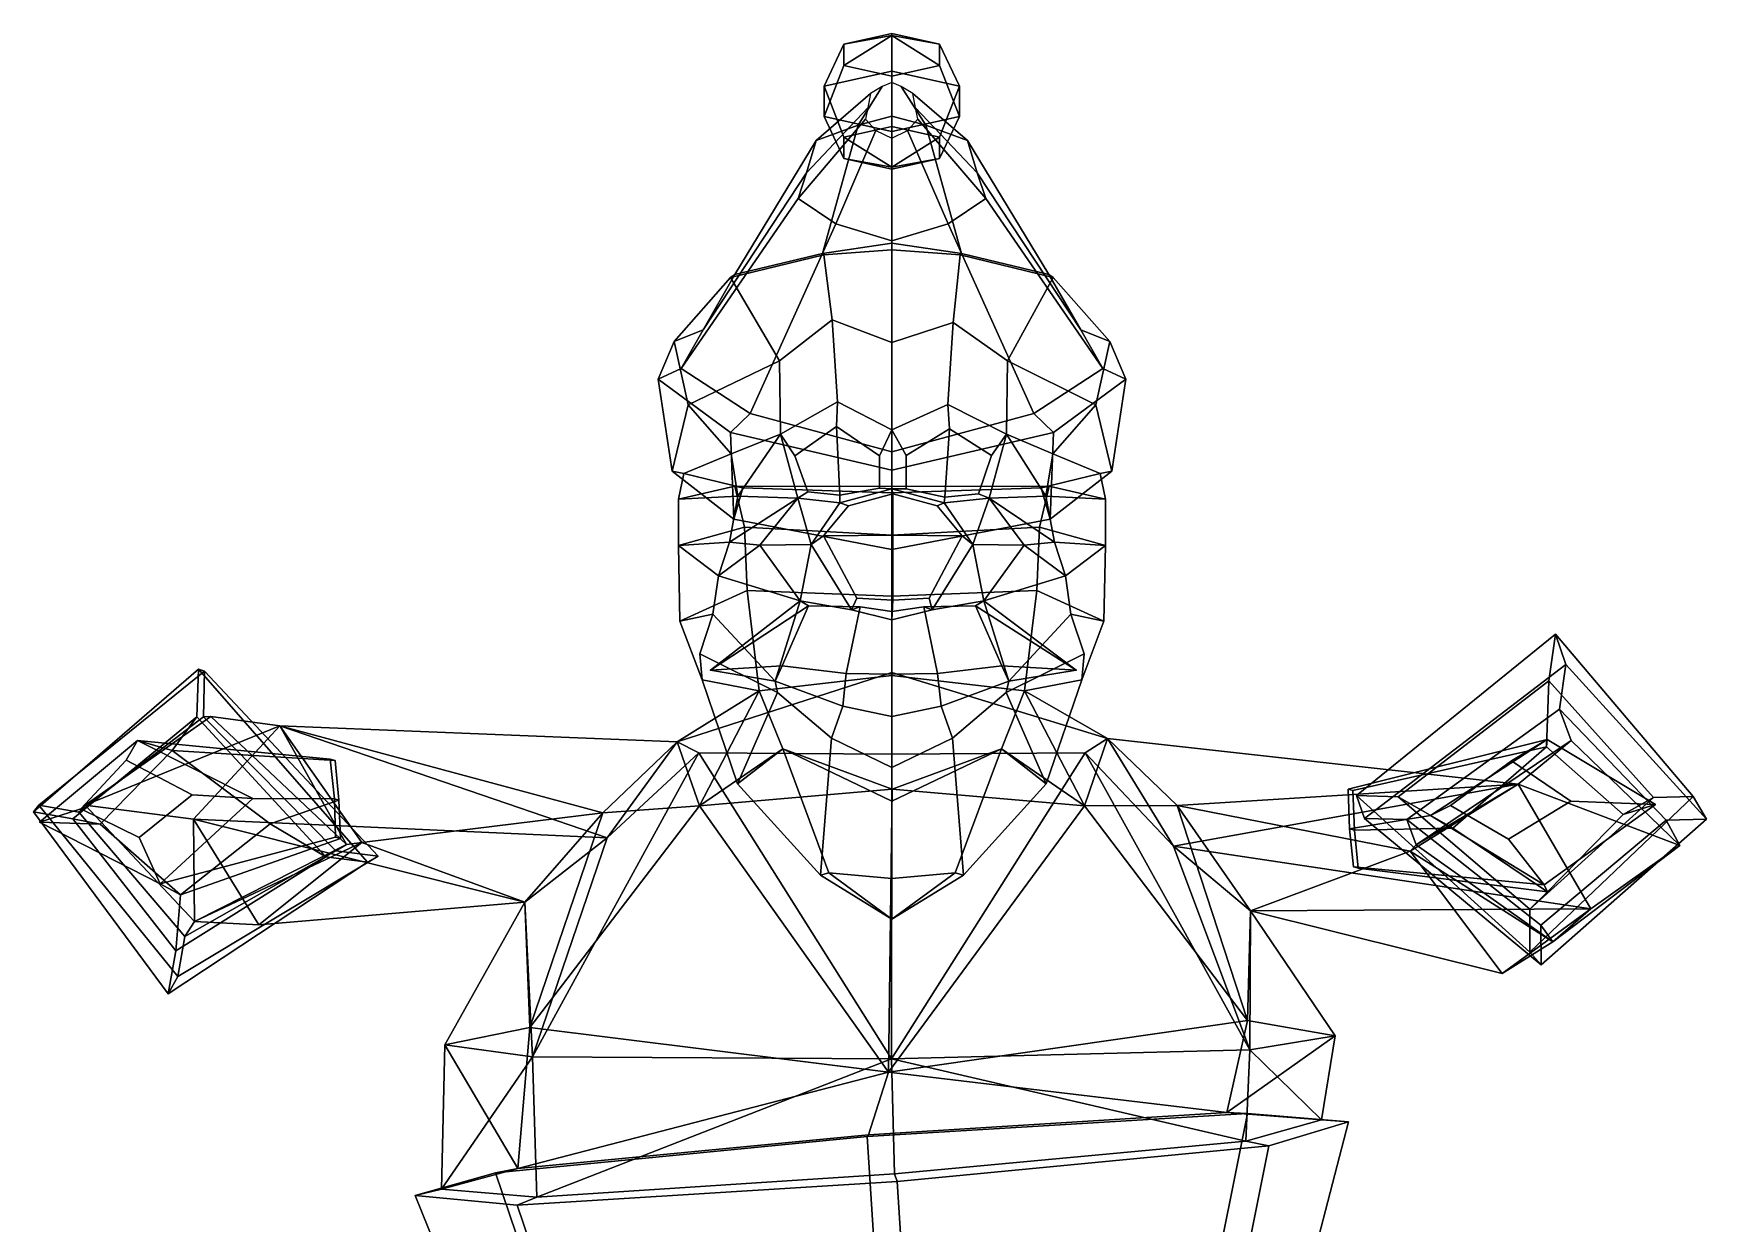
# Model space of a CAD drawing. Extents: x -246 to 230, y -162 to 362.
# Drawn here: x -245.9 to 230, y 23.2 to 361.7 of the extents above; entities that cross this region are included whole.
import ezdxf

# ---------------------------------------------------------------- set-up
doc = ezdxf.new("R2010")
doc.units = 0

msp = doc.modelspace()

# ---------------------------------------------------------------- linework, layer by layer
for p in [(-53.30695, 180.589172, 96.495125), (50.699619, 180.589172, 96.495125)]:
    msp.add_point(p)
for points in [[(-15.386115, 358.700531, -35.895798), (-1.777223, 361.737854, -42.71418), (-1.777221, 351.018646, -54.258533), (-21.023121, 346.723267, -44.615952)], [(-1.777226, 361.145569, -26.635326), (-1.777223, 361.737854, -42.71418), (-15.386115, 358.700531, -35.895798)], [(-1.777226, 361.145569, -26.635326), (11.831698, 358.700531, -35.895794), (-1.777223, 361.737854, -42.71418)], [(11.831698, 358.700531, -35.895794), (17.468672, 346.723267, -44.615948), (-1.777221, 351.018646, -54.258533), (-1.777223, 361.737854, -42.71418)], [(-21.023125, 338.132477, -25.330729), (-15.386118, 352.625946, -22.25914), (-15.386115, 358.700531, -35.895798), (-21.023121, 346.723267, -44.615952)], [(-1.777229, 349.588654, -15.440808), (-1.777226, 361.145569, -26.635326), (-15.386118, 352.625946, -22.25914)], [(-15.386118, 352.625946, -22.25914), (-1.777226, 361.145569, -26.635326), (-15.386115, 358.700531, -35.895798)], [(-1.777229, 349.588654, -15.440808), (11.831696, 352.625946, -22.259136), (-1.777226, 361.145569, -26.635326)], [(11.831696, 352.625946, -22.259136), (11.831698, 358.700531, -35.895794), (-1.777226, 361.145569, -26.635326)], [(17.468668, 338.132446, -25.330725), (17.468672, 346.723267, -44.615948), (11.831698, 358.700531, -35.895794), (11.831696, 352.625946, -22.259136)], [(-1.777229, 333.837097, -15.688171), (-1.777229, 349.588654, -15.440808), (-15.386118, 352.625946, -22.25914), (-21.023125, 338.132477, -25.330729)], [(-1.777229, 333.837097, -15.688171), (17.468668, 338.132446, -25.330725), (11.831696, 352.625946, -22.259136), (-1.777229, 349.588654, -15.440808)], [(-15.386112, 332.229736, -47.687485), (-21.023121, 346.723267, -44.615952), (-1.777221, 351.018646, -54.258533), (-1.77722, 335.267059, -54.505867)], [(-1.787214, 347.783203, -22.521484), (-4.482636, 346.631836, -23.041826), (-11.36189, 335.667603, 32.194153), (-1.735382, 338.248474, 35.017338)], [(-1.787214, 347.783203, -22.521484), (-1.735382, 338.248474, 35.017338), (7.891125, 335.667603, 32.194157), (0.908208, 346.631836, -23.041826)], [(11.831699, 332.229736, -47.687481), (-1.77722, 335.267059, -54.505867), (-1.777221, 351.018646, -54.258533), (17.468672, 346.723267, -44.615948)], [(-7.823137, 344.658966, -23.933428), (-8.573153, 340.595459, -25.769812), (-25.970875, 322.136719, 17.3929), (-23.292248, 331.24527, 27.356615)], [(-4.482636, 346.631836, -23.041826), (-7.823137, 344.658966, -23.933428), (-23.292248, 331.24527, 27.356615), (-11.36189, 335.667603, 32.194153)], [(-21.023125, 338.132477, -25.330729), (-21.023121, 346.723267, -44.615952), (-15.386112, 332.229736, -47.687485), (-15.386115, 326.155151, -34.050823)], [(0.908208, 346.631836, -23.041826), (7.891125, 335.667603, 32.194157), (19.821484, 331.24527, 27.356617), (4.248708, 344.658966, -23.933428)], [(4.248708, 344.658966, -23.933428), (19.821484, 331.24527, 27.356617), (22.500109, 322.136719, 17.392902), (4.998723, 340.595459, -25.76981)], [(17.468668, 338.132446, -25.330725), (11.831697, 326.155151, -34.050823), (11.831699, 332.229736, -47.687481), (17.468672, 346.723267, -44.615948)], [(-8.573153, 340.595459, -25.769812), (-9.259812, 337.317688, -27.251118), (-28.423233, 314.789368, 9.355743), (-25.970875, 322.136719, 17.3929)], [(-1.707386, 302.051208, 89.012115), (-1.735382, 338.248474, 35.017338), (-11.36189, 335.667603, 32.194153), (-21.495649, 299.180908, 82.153435)], [(-1.777229, 333.837097, -15.688171), (-21.023125, 338.132477, -25.330729), (-15.386115, 326.155151, -34.050823), (-1.777226, 323.117859, -27.232494)], [(-1.777229, 333.837097, -15.688171), (-1.777226, 323.117859, -27.232494), (11.831697, 326.155151, -34.050823), (17.468668, 338.132446, -25.330725)], [(-1.707386, 302.051208, 89.012115), (18.080873, 299.180908, 82.153435), (7.891125, 335.667603, 32.194157), (-1.735382, 338.248474, 35.017338)], [(4.998723, 340.595459, -25.76981), (22.500109, 322.136719, 17.392902), (24.952471, 314.789337, 9.355746), (5.685384, 337.317688, -27.251116)], [(-46.355953, 293.20517, 70.642303), (-21.495649, 299.180908, 82.153435), (-11.36189, 335.667603, 32.194153), (-23.292248, 331.24527, 27.356615)], [(-9.259812, 337.317688, -27.251118), (-6.258868, 334.113556, -28.699106), (-17.705572, 307.607117, 1.499247), (-28.423233, 314.789368, 9.355743)], [(-6.258868, 334.113556, -28.699106), (-1.787216, 331.954987, -29.674631), (-1.735385, 302.768524, -3.79362), (-17.705572, 307.607117, 1.499247)], [(-1.777232, 323.710144, -43.311295), (-15.386112, 332.229736, -47.687485), (-1.77722, 335.267059, -54.505867)], [(2.684437, 334.113556, -28.699104), (14.234802, 307.607117, 1.499249), (-1.735385, 302.768524, -3.79362), (-1.787216, 331.954987, -29.674631)], [(-1.777232, 323.710144, -43.311295), (-1.77722, 335.267059, -54.505867), (11.831699, 332.229736, -47.687481)], [(5.685384, 337.317688, -27.251116), (24.952471, 314.789337, 9.355746), (14.234802, 307.607117, 1.499249), (2.684437, 334.113556, -28.699104)], [(42.941189, 293.20517, 70.642303), (19.821484, 331.24527, 27.356617), (7.891125, 335.667603, 32.194157), (18.080873, 299.180908, 82.153435)], [(-55.396488, 277.460419, 47.183678), (-46.355953, 293.20517, 70.642303), (-23.292248, 331.24527, 27.356615), (-25.970875, 322.136719, 17.3929)], [(-15.386115, 326.155151, -34.050823), (-15.386112, 332.229736, -47.687485), (-1.777232, 323.710144, -43.311295)], [(11.831697, 326.155151, -34.050823), (-1.777232, 323.710144, -43.311295), (11.831699, 332.229736, -47.687481)], [(51.981716, 277.460419, 47.183678), (22.500109, 322.136719, 17.392902), (19.821484, 331.24527, 27.356617), (42.941189, 293.20517, 70.642303)], [(-1.777226, 323.117859, -27.232494), (-15.386115, 326.155151, -34.050823), (-1.777232, 323.710144, -43.311295)], [(-1.777226, 323.117859, -27.232494), (-1.777232, 323.710144, -43.311295), (11.831697, 326.155151, -34.050823)], [(-61.666428, 266.434845, 26.764067), (-55.396488, 277.460419, 47.183678), (-25.970875, 322.136719, 17.3929), (-28.423233, 314.789368, 9.355743)], [(58.251656, 266.434845, 26.764069), (24.952471, 314.789337, 9.355746), (22.500109, 322.136719, 17.392902), (51.981716, 277.460419, 47.183678)], [(-42.078514, 253.582031, 9.38977), (-61.666428, 266.434845, 26.764067), (-28.423233, 314.789368, 9.355743), (-17.705572, 307.607117, 1.499247)], [(38.663734, 253.582031, 9.389771), (14.234802, 307.607117, 1.499249), (24.952471, 314.789337, 9.355746), (58.251656, 266.434845, 26.764069)], [(-1.707389, 242.760376, -6.843989), (-42.078514, 253.582031, 9.38977), (-17.705572, 307.607117, 1.499247), (-1.735385, 302.768524, -3.79362)], [(-1.707389, 242.760376, -6.843989), (-1.735385, 302.768524, -3.79362), (14.234802, 307.607117, 1.499249), (38.663734, 253.582031, 9.389771)], [(-1.707386, 300.156738, 93.535011), (-1.707386, 302.051208, 89.012115), (-21.495649, 299.180908, 82.153435), (-21.106985, 298.751892, 87.536217)], [(-1.707388, 273.86441, 105.653114), (-1.707386, 300.156738, 93.535011), (-21.106985, 298.751892, 87.536217), (-18.75016, 280.227875, 98.817886)], [(-1.707388, 273.86441, 105.653114), (15.739108, 279.497009, 99.16111), (17.692209, 298.751892, 87.536217), (-1.707386, 300.156738, 93.535011)], [(-1.707386, 300.156738, 93.535011), (17.692209, 298.751892, 87.536217), (18.080873, 299.180908, 82.153435), (-1.707386, 302.051208, 89.012115)], [(-21.106985, 298.751892, 87.536217), (-21.495649, 299.180908, 82.153435), (-46.355953, 293.20517, 70.642303), (-47.598309, 292.279114, 75.894684)], [(-18.75016, 280.227875, 98.817886), (-21.106985, 298.751892, 87.536217), (-47.598309, 292.279114, 75.894684), (-33.690895, 268.657379, 91.225296)], [(15.739108, 279.497009, 99.16111), (31.148159, 268.657379, 91.225304), (44.183537, 292.279114, 75.894684), (17.692209, 298.751892, 87.536217)], [(17.692209, 298.751892, 87.536217), (44.183537, 292.279114, 75.894684), (42.941189, 293.20517, 70.642303), (18.080873, 299.180908, 82.153435)], [(-47.598309, 292.279114, 75.894684), (-46.355953, 293.20517, 70.642303), (-55.396488, 277.460419, 47.183678), (-63.695168, 274.138336, 49.904961)], [(-33.690895, 268.657379, 91.225296), (-47.598309, 292.279114, 75.894684), (-63.695168, 274.138336, 49.904961), (-59.648102, 256.092712, 76.066307)], [(31.148159, 268.657379, 91.225304), (56.233334, 256.092712, 76.066307), (60.280392, 274.138306, 49.904961), (44.183537, 292.279114, 75.894684)], [(44.183537, 292.279114, 75.894684), (60.280392, 274.138306, 49.904961), (51.981716, 277.460419, 47.183678), (42.941189, 293.20517, 70.642303)], [(-63.695168, 274.138336, 49.904961), (-55.396488, 277.460419, 47.183678), (-61.666428, 266.434845, 26.764067), (-68.220856, 263.360046, 26.376194)], [(-18.75016, 280.227875, 98.817886), (-33.690895, 268.657379, 91.225296), (-33.398186, 247.770508, 94.176231), (-17.181469, 256.970825, 105.356354)], [(-1.707388, 273.86441, 105.653114), (-18.75016, 280.227875, 98.817886), (-17.181469, 256.970825, 105.356354), (-1.707389, 248.967041, 108.034088)], [(-1.707388, 273.86441, 105.653114), (-1.707389, 248.967041, 108.034088), (14.170413, 256.17868, 105.425003), (15.739108, 279.497009, 99.16111)], [(15.739108, 279.497009, 99.16111), (14.170413, 256.17868, 105.425003), (30.855446, 247.770508, 94.176231), (31.148159, 268.657379, 91.225304)], [(60.280392, 274.138306, 49.904961), (64.806084, 263.360016, 26.376196), (58.251656, 266.434845, 26.764069), (51.981716, 277.460419, 47.183678)], [(-59.648102, 256.092712, 76.066307), (-63.695168, 274.138336, 49.904961), (-68.220856, 263.360046, 26.376194), (-64.221519, 237.194733, 43.26759)], [(56.233334, 256.092712, 76.066307), (60.806747, 237.194702, 43.267593), (64.806084, 263.360016, 26.376196), (60.280392, 274.138306, 49.904961)], [(-47.482563, 242.14151, 78.131042), (-33.398186, 247.770508, 94.176231), (-33.690895, 268.657379, 91.225296), (-59.648102, 256.092712, 76.066307)], [(44.067787, 242.141479, 78.131042), (56.233334, 256.092712, 76.066307), (31.148159, 268.657379, 91.225304), (30.855446, 247.770508, 94.176231)], [(-68.220856, 263.360046, 26.376194), (-61.666428, 266.434845, 26.764067), (-42.078514, 253.582031, 9.38977), (-47.607231, 248.220276, 7.699948)], [(-64.221519, 237.194733, 43.26759), (-68.220856, 263.360046, 26.376194), (-47.607231, 248.220276, 7.699948), (-46.711903, 223.599518, 20.759857)], [(64.806084, 263.360016, 26.376196), (44.192455, 248.220276, 7.699949), (38.663734, 253.582031, 9.389771), (58.251656, 266.434845, 26.764069)], [(60.806747, 237.194702, 43.267593), (43.297131, 223.599487, 20.759859), (44.192455, 248.220276, 7.699949), (64.806084, 263.360016, 26.376196)], [(-17.440317, 249.921692, 104.469688), (-17.181469, 256.970825, 105.356354), (-33.398186, 247.770508, 94.176231), (-29.377449, 241.552979, 94.654114)], [(-17.440317, 249.921692, 104.469688), (-5.292444, 241.549805, 106.095718), (-1.707389, 248.967041, 108.034088), (-17.181469, 256.970825, 105.356354)], [(-59.648102, 256.092712, 76.066307), (-64.221519, 237.194733, 43.26759), (-60.915977, 236.523132, 42.058666), (-47.482563, 242.14151, 78.131042)], [(-47.607231, 248.220276, 7.699948), (-42.078514, 253.582031, 9.38977), (-1.707389, 242.760376, -6.843989), (-1.707389, 237.552673, -9.427312)], [(14.677284, 249.226563, 104.268639), (14.170413, 256.17868, 105.425003), (-1.707389, 248.967041, 108.034088), (2.330803, 241.669067, 106.276031)], [(44.192455, 248.220276, 7.699949), (-1.707389, 237.552673, -9.427312), (-1.707389, 242.760376, -6.843989), (38.663734, 253.582031, 9.389771)], [(14.677284, 249.226563, 104.268639), (26.59663, 241.672485, 92.15062), (30.855446, 247.770508, 94.176231), (14.170413, 256.17868, 105.425003)], [(56.233334, 256.092712, 76.066307), (44.067787, 242.141479, 78.131042), (57.501209, 236.523132, 42.058666), (60.806747, 237.194702, 43.267593)], [(-46.711903, 223.599518, 20.759857), (-47.607231, 248.220276, 7.699948), (-1.707389, 237.552673, -9.427312), (-1.70739, 214.937531, 2.988251)], [(-45.509811, 230.083069, 78.655991), (-33.398186, 247.770508, 94.176231), (-47.482563, 242.14151, 78.131042)], [(-28.467918, 229.522461, 98.549278), (-33.398186, 247.770508, 94.176231), (-45.509811, 230.083069, 78.655991)], [(-25.630447, 231.363159, 97.547935), (-29.377449, 241.552979, 94.654114), (-33.398186, 247.770508, 94.176231), (-28.467918, 229.522461, 98.549278)], [(-16.54096, 230.428589, 102.64016), (-17.440317, 249.921692, 104.469688), (-29.377449, 241.552979, 94.654114), (-25.630447, 231.363159, 97.547935)], [(-5.292444, 241.549805, 106.095718), (-17.440317, 249.921692, 104.469688), (-16.54096, 230.428589, 102.64016), (-5.292444, 232.432556, 106.939919)], [(-5.292444, 232.432556, 106.939919), (-1.707389, 232.18512, 110.144325), (-1.707389, 248.967041, 108.034088), (-5.292444, 241.549805, 106.095718)], [(43.297131, 223.599487, 20.759859), (-1.70739, 214.937531, 2.988251), (-1.707389, 237.552673, -9.427312), (44.192455, 248.220276, 7.699949)], [(2.330803, 232.164459, 107.318275), (2.330803, 241.669067, 106.276031), (-1.707389, 248.967041, 108.034088), (-1.707389, 232.18512, 110.144325)], [(2.330803, 241.669067, 106.276031), (2.330803, 232.164459, 107.318275), (13.360271, 229.816223, 102.009949), (14.677284, 249.226563, 104.268639)], [(13.360271, 229.816223, 102.009949), (22.922596, 230.812256, 95.723228), (26.59663, 241.672485, 92.15062), (14.677284, 249.226563, 104.268639)], [(22.922596, 230.812256, 95.723228), (25.92518, 229.522461, 98.549278), (30.855446, 247.770508, 94.176231), (26.59663, 241.672485, 92.15062)], [(25.92518, 229.522461, 98.549278), (42.095032, 230.083069, 78.655991), (30.855446, 247.770508, 94.176231)], [(42.095032, 230.083069, 78.655991), (44.067787, 242.141479, 78.131042), (30.855446, 247.770508, 94.176231)], [(-47.482563, 242.14151, 78.131042), (-60.915977, 236.523132, 42.058666), (-62.420387, 229.266907, 42.462151), (-45.509811, 230.083069, 78.655991)], [(44.067787, 242.141479, 78.131042), (42.095032, 230.083069, 78.655991), (59.005611, 229.266907, 42.462151), (57.501209, 236.523132, 42.058666)], [(-64.221519, 237.194733, 43.26759), (-46.711903, 223.599518, 20.759857), (-44.125774, 232.479492, 16.349848), (-60.915977, 236.523132, 42.058666)], [(-62.420387, 229.266907, 42.462151), (-60.915977, 236.523132, 42.058666), (-44.125774, 232.479492, 16.349848), (-46.438137, 232.946289, 12.67251)], [(60.806747, 237.194702, 43.267593), (57.501209, 236.523132, 42.058666), (40.711002, 232.479492, 16.34985), (43.297131, 223.599487, 20.759859)], [(59.005611, 229.266907, 42.462151), (43.023357, 232.946289, 12.67251), (40.711002, 232.479492, 16.34985), (57.501209, 236.523132, 42.058666)], [(-62.442169, 216.072998, 44.641083), (-62.420387, 229.266907, 42.462151), (-46.438137, 232.946289, 12.67251), (-43.693359, 221.249237, 11.188781)], [(-45.509811, 230.083069, 78.655991), (-62.420387, 229.266907, 42.462151), (-62.442169, 216.072998, 44.641083), (-47.95158, 216.983887, 78.504814)], [(-47.95158, 216.983887, 78.504814), (-28.467918, 229.522461, 98.549278), (-45.509811, 230.083069, 78.655991)], [(-39.297604, 216.167175, 101.72583), (-28.467918, 229.522461, 98.549278), (-47.95158, 216.983887, 78.504814)], [(-46.711903, 223.599518, 20.759857), (-1.70739, 214.937531, 2.988251), (-1.707389, 231.091095, -0.501837), (-44.125774, 232.479492, 16.349848)], [(-46.438137, 232.946289, 12.67251), (-44.125774, 232.479492, 16.349848), (-1.707389, 231.091095, -0.501837), (-1.707389, 232.872131, -2.405132)], [(-43.693359, 221.249237, 11.188781), (-46.438137, 232.946289, 12.67251), (-1.707389, 232.872131, -2.405132), (-1.707389, 218.995911, -0.945824)], [(-39.297604, 216.167175, 101.72583), (-24.665844, 216.320496, 104.760262), (-28.467918, 229.522461, 98.549278)], [(-16.54096, 230.428589, 102.64016), (-25.630447, 231.363159, 97.547935), (-28.467918, 229.522461, 98.549278), (-16.508068, 228.241547, 104.835991)], [(-24.665844, 216.320496, 104.760262), (-16.508068, 228.241547, 104.835991), (-28.467918, 229.522461, 98.549278)], [(-1.449007, 218.981873, 128.666168), (-1.449007, 230.798767, 124.536148), (-14.071881, 227.364502, 121.01963), (-21.148209, 218.800171, 122.216965)], [(-16.54096, 230.428589, 102.64016), (-16.508068, 228.241547, 104.835991), (-1.707389, 232.18512, 110.144325), (-5.292444, 232.432556, 106.939919)], [(-1.449007, 230.798767, 124.536148), (-1.707389, 232.18512, 110.144325), (-16.508068, 228.241547, 104.835991), (-14.071881, 227.364502, 121.01963)], [(43.297131, 223.599487, 20.759859), (40.711002, 232.479492, 16.34985), (-1.707389, 231.091095, -0.501837), (-1.70739, 214.937531, 2.988251)], [(43.023357, 232.946289, 12.67251), (-1.707389, 232.872131, -2.405132), (-1.707389, 231.091095, -0.501837), (40.711002, 232.479492, 16.34985)], [(40.278584, 221.249237, 11.188781), (-1.707389, 218.995911, -0.945824), (-1.707389, 232.872131, -2.405132), (43.023357, 232.946289, 12.67251)], [(-1.449007, 230.798767, 124.536148), (11.173865, 227.364502, 121.01963), (13.093289, 228.241547, 104.835991), (-1.707389, 232.18512, 110.144325)], [(13.360271, 229.816223, 102.009949), (2.330803, 232.164459, 107.318275), (-1.707389, 232.18512, 110.144325), (13.093289, 228.241547, 104.835991)], [(-1.449007, 218.981873, 128.666168), (18.250195, 218.800171, 122.216965), (11.173865, 227.364502, 121.01963), (-1.449007, 230.798767, 124.536148)], [(13.360271, 229.816223, 102.009949), (13.093289, 228.241547, 104.835991), (25.92518, 229.522461, 98.549278), (22.922596, 230.812256, 95.723228)], [(21.251068, 216.320496, 104.760262), (25.92518, 229.522461, 98.549278), (13.093289, 228.241547, 104.835991)], [(35.882828, 216.167175, 101.72583), (25.92518, 229.522461, 98.549278), (21.251068, 216.320496, 104.760262)], [(44.536808, 216.983887, 78.504814), (42.095032, 230.083069, 78.655991), (25.92518, 229.522461, 98.549278)], [(35.882828, 216.167175, 101.72583), (44.536808, 216.983887, 78.504814), (25.92518, 229.522461, 98.549278)], [(59.027397, 216.072998, 44.641083), (40.278584, 221.249237, 11.188781), (43.023357, 232.946289, 12.67251), (59.005611, 229.266907, 42.462151)], [(42.095032, 230.083069, 78.655991), (44.536808, 216.983887, 78.504814), (59.027397, 216.072998, 44.641083), (59.005611, 229.266907, 42.462151)], [(-21.148209, 218.800171, 122.216965), (-14.071881, 227.364502, 121.01963), (-16.508068, 228.241547, 104.835991), (-24.665844, 216.320496, 104.760262)], [(18.250195, 218.800171, 122.216965), (21.251068, 216.320496, 104.760262), (13.093289, 228.241547, 104.835991), (11.173865, 227.364502, 121.01963)], [(-62.005814, 194.518738, 46.003769), (-62.442169, 216.072998, 44.641083), (-43.693359, 221.249237, 11.188781), (-42.900642, 203.261566, 14.099627)], [(-42.900642, 203.261566, 14.099627), (-43.693359, 221.249237, 11.188781), (-1.707389, 218.995911, -0.945824), (-1.707389, 201.635864, 3.485335)], [(-1.449007, 200.530701, 122.611298), (-1.449007, 218.981873, 128.666168), (-21.148209, 218.800171, 122.216965), (-11.723882, 201.052185, 117.381271)], [(39.485867, 203.261566, 14.099627), (-1.707389, 201.635864, 3.485335), (-1.707389, 218.995911, -0.945824), (40.278584, 221.249237, 11.188781)], [(-1.449007, 200.530701, 122.611298), (8.825868, 201.052185, 117.381271), (18.250195, 218.800171, 122.216965), (-1.449007, 218.981873, 128.666168)], [(58.591045, 194.518738, 46.003769), (39.485867, 203.261566, 14.099627), (40.278584, 221.249237, 11.188781), (59.027397, 216.072998, 44.641083)], [(-47.95158, 216.983887, 78.504814), (-62.442169, 216.072998, 44.641083), (-51.017654, 207.46051, 77.948036)], [(-52.623398, 196.53064, 78.12674), (-51.017654, 207.46051, 77.948036), (-62.442169, 216.072998, 44.641083), (-62.005814, 194.518738, 46.003769)], [(-51.017654, 207.46051, 77.948036), (-39.297604, 216.167175, 101.72583), (-47.95158, 216.983887, 78.504814)], [(-27.800983, 200.353821, 98.608398), (-39.297604, 216.167175, 101.72583), (-51.017654, 207.46051, 77.948036)], [(-27.800983, 200.353821, 98.608398), (-24.665844, 216.320496, 104.760262), (-39.297604, 216.167175, 101.72583)], [(-13.17385, 197.733459, 104.511536), (-24.665844, 216.320496, 104.760262), (-27.800983, 200.353821, 98.608398)], [(-11.723882, 201.052185, 117.381271), (-21.148209, 218.800171, 122.216965), (-24.665844, 216.320496, 104.760262), (-13.17385, 197.733459, 104.511536)], [(8.825868, 201.052185, 117.381271), (9.759071, 197.733459, 104.511536), (21.251068, 216.320496, 104.760262), (18.250195, 218.800171, 122.216965)], [(9.759071, 197.733459, 104.511536), (24.386208, 200.353821, 98.608398), (21.251068, 216.320496, 104.760262)], [(24.386208, 200.353821, 98.608398), (35.882828, 216.167175, 101.72583), (21.251068, 216.320496, 104.760262)], [(24.386208, 200.353821, 98.608398), (47.602882, 207.46051, 77.948036), (35.882828, 216.167175, 101.72583)], [(47.602882, 207.46051, 77.948036), (44.536808, 216.983887, 78.504814), (35.882828, 216.167175, 101.72583)], [(44.536808, 216.983887, 78.504814), (47.602882, 207.46051, 77.948036), (59.027397, 216.072998, 44.641083)], [(49.208626, 196.53064, 78.12674), (58.591045, 194.518738, 46.003769), (59.027397, 216.072998, 44.641083), (47.602882, 207.46051, 77.948036)], [(-52.623398, 196.53064, 78.12674), (-34.908993, 177.527863, 104.917747), (-27.800983, 200.353821, 98.608398), (-51.017654, 207.46051, 77.948036)], [(49.208626, 196.53064, 78.12674), (47.602882, 207.46051, 77.948036), (24.386208, 200.353821, 98.608398), (31.494215, 177.527863, 104.917747)], [(-55.677273, 177.907074, 50.112881), (-62.005814, 194.518738, 46.003769), (-42.900642, 203.261566, 14.099627), (-39.474033, 174.742432, 31.855993)], [(-25.434793, 198.933167, 112.608627), (-27.800983, 200.353821, 98.608398), (-53.30695, 180.589172, 96.495125)], [(-53.30695, 180.589172, 96.495125), (-27.800983, 200.353821, 98.608398), (-34.908993, 177.527863, 104.917747)], [(-39.474033, 174.742432, 31.855993), (-42.900642, 203.261566, 14.099627), (-1.707389, 201.635864, 3.485335), (-1.767999, 179.09906, 8.88728)], [(-25.434793, 198.933167, 112.608627), (-10.737424, 198.670898, 112.725739), (-13.17385, 197.733459, 104.511536), (-27.800983, 200.353821, 98.608398)], [(-1.449007, 200.530701, 122.611298), (-11.723882, 201.052185, 117.381271), (-13.17385, 197.733459, 104.511536), (-1.707389, 194.946106, 110.43103)], [(36.010029, 174.742432, 31.855993), (-1.767999, 179.09906, 8.88728), (-1.707389, 201.635864, 3.485335), (39.485867, 203.261566, 14.099627)], [(-1.449007, 200.530701, 122.611298), (-1.707389, 194.946106, 110.43103), (9.759071, 197.733459, 104.511536), (8.825868, 201.052185, 117.381271)], [(22.020018, 198.933167, 112.608627), (24.386208, 200.353821, 98.608398), (9.759071, 197.733459, 104.511536), (7.322647, 198.670898, 112.725739)], [(22.020018, 198.933167, 112.608627), (50.699619, 180.589172, 96.495125), (24.386208, 200.353821, 98.608398)], [(50.699619, 180.589172, 96.495125), (31.494215, 177.527863, 104.917747), (24.386208, 200.353821, 98.608398)], [(52.262497, 177.907074, 50.112881), (36.010029, 174.742432, 31.855993), (39.485867, 203.261566, 14.099627), (58.591045, 194.518738, 46.003769)], [(-55.677273, 177.907074, 50.112881), (-56.346622, 185.272552, 81.29702), (-52.623398, 196.53064, 78.12674), (-62.005814, 194.518738, 46.003769)], [(-52.623398, 196.53064, 78.12674), (-56.346622, 185.272552, 81.29702), (-34.225822, 174.306122, 95.906563), (-34.908993, 177.527863, 104.917747)], [(-32.911995, 181.88446, 115.00264), (-25.434793, 198.933167, 112.608627), (-53.30695, 180.589172, 96.495125)], [(-10.737424, 198.670898, 112.725739), (-25.434793, 198.933167, 112.608627), (-32.911995, 181.88446, 115.00264), (-14.698377, 179.693146, 123.670204)], [(-14.698377, 179.693146, 123.670204), (-1.707389, 179.489685, 124.353912), (-1.707389, 197.256897, 115.474304), (-10.737424, 198.670898, 112.725739)], [(-1.707389, 197.256897, 115.474304), (-1.707389, 194.946106, 110.43103), (-13.17385, 197.733459, 104.511536), (-10.737424, 198.670898, 112.725739)], [(11.283597, 179.693146, 123.670204), (7.322647, 198.670898, 112.725739), (-1.707389, 197.256897, 115.474304), (-1.707389, 179.489685, 124.353912)], [(-1.707389, 197.256897, 115.474304), (7.322647, 198.670898, 112.725739), (9.759071, 197.733459, 104.511536), (-1.707389, 194.946106, 110.43103)], [(7.322647, 198.670898, 112.725739), (11.283597, 179.693146, 123.670204), (29.497219, 181.88446, 115.00264), (22.020018, 198.933167, 112.608627)], [(29.497219, 181.88446, 115.00264), (50.699619, 180.589172, 96.495125), (22.020018, 198.933167, 112.608627)], [(49.208626, 196.53064, 78.12674), (31.494215, 177.527863, 104.917747), (30.811045, 174.306122, 95.906563), (52.931854, 185.272552, 81.29702)], [(52.262497, 177.907074, 50.112881), (58.591045, 194.518738, 46.003769), (49.208626, 196.53064, 78.12674), (52.931854, 185.272552, 81.29702)], [(132.651581, 138.459717, 85.944023), (130.433701, 144.945068, 118.352089), (186.970871, 190.828979, 113.480751), (189.963821, 182.192017, 82.40168)], [(130.433701, 144.945068, 118.352089), (142.306778, 144.626892, 119.547981), (185.116776, 177.58667, 116.02919), (186.970871, 190.828979, 113.480751)], [(226.193497, 144.690247, 127.52179), (186.970871, 190.828979, 113.480751), (185.116776, 177.58667, 116.02919), (214.852066, 144.433838, 126.49472)], [(226.193497, 144.690247, 127.52179), (229.975952, 138.200745, 95.263535), (189.963821, 182.192017, 82.40168), (186.970871, 190.828979, 113.480751)], [(-245.887527, 140.328796, 119.340614), (-198.991745, 180.90271, 123.68737), (-197.224136, 180.365051, 91.344673), (-244.384308, 142.257294, 86.309776)], [(-245.887527, 140.328796, 119.340614), (-234.689148, 138.344727, 119.979736), (-199.411102, 167.315674, 122.974472), (-198.991745, 180.90271, 123.68737)], [(-150.923157, 126.007446, 124.886795), (-198.991745, 180.90271, 123.68737), (-199.411102, 167.315674, 122.974472), (-162.74646, 127.495209, 124.181396)], [(-147.868378, 127.701935, 91.946571), (-197.224136, 180.365051, 91.344673), (-198.991745, 180.90271, 123.68737), (-150.923157, 126.007446, 124.886795)], [(-34.225822, 174.306122, 95.906563), (-56.346622, 185.272552, 81.29702), (-55.677273, 177.907074, 50.112881), (-45.599205, 148.259613, 66.107307)], [(-34.908993, 177.527863, 104.917747), (-32.911995, 181.88446, 115.00264), (-53.30695, 180.589172, 96.495125)], [(-14.698377, 179.693146, 123.670204), (-32.911995, 181.88446, 115.00264), (-34.908993, 177.527863, 104.917747), (-15.700004, 170.394104, 113.76458)], [(11.283597, 179.693146, 123.670204), (12.285224, 170.394104, 113.76458), (31.494215, 177.527863, 104.917747), (29.497219, 181.88446, 115.00264)], [(31.494215, 177.527863, 104.917747), (50.699619, 180.589172, 96.495125), (29.497219, 181.88446, 115.00264)], [(30.811045, 174.306122, 95.906563), (42.184429, 148.259613, 66.107307), (52.262497, 177.907074, 50.112881), (52.931854, 185.272552, 81.29702)], [(132.651581, 138.459717, 85.944023), (189.963821, 182.192017, 82.40168), (188.113495, 169.553162, 84.826279), (144.732239, 138.096802, 87.168907)], [(229.975952, 138.200745, 95.263535), (218.462814, 137.900604, 94.229141), (188.113495, 169.553162, 84.826279), (189.963821, 182.192017, 82.40168)], [(-244.384308, 142.257294, 86.309776), (-197.224136, 180.365051, 91.344673), (-197.544388, 167.384918, 90.668907), (-233.023193, 140.203125, 86.956123)], [(-147.868378, 127.701935, 91.946571), (-159.905075, 129.176331, 91.226433), (-197.544388, 167.384918, 90.668907), (-197.224136, 180.365051, 91.344673)], [(-1.738366, 179.930664, 5.078217), (-1.750338, 156.727295, -46.094997), (-56.612583, 157.06134, -36.493587), (-62.770382, 160.219055, 2.883568)], [(-1.738366, 179.930664, 5.078217), (-62.770382, 160.219055, 2.883568), (-39.474033, 174.742432, 31.855993), (-1.767999, 179.09906, 8.88728)], [(-45.599205, 148.259613, 66.107307), (-55.677273, 177.907074, 50.112881), (-39.474033, 174.742432, 31.855993), (-32.76273, 158.196625, 60.032959)], [(-18.882298, 161.242615, 115.812431), (-15.700004, 170.394104, 113.76458), (-34.908993, 177.527863, 104.917747), (-34.225822, 174.306122, 95.906563)], [(-1.707389, 179.489685, 124.353912), (-14.698377, 179.693146, 123.670204), (-15.700004, 170.394104, 113.76458), (-1.707389, 167.427307, 119.235947)], [(-1.767999, 179.09906, 8.88728), (36.010029, 174.742432, 31.855993), (59.586361, 161.194031, 2.297544), (-1.738366, 179.930664, 5.078217)], [(-1.738366, 179.930664, 5.078217), (59.586361, 161.194031, 2.297544), (53.204426, 157.06134, -36.493587), (-1.750338, 156.727295, -46.094997)], [(-1.707389, 179.489685, 124.353912), (-1.707389, 167.427307, 119.235947), (12.285224, 170.394104, 113.76458), (11.283597, 179.693146, 123.670204)], [(15.467517, 161.242615, 115.812431), (30.811045, 174.306122, 95.906563), (31.494215, 177.527863, 104.917747), (12.285224, 170.394104, 113.76458)], [(42.184429, 148.259613, 66.107307), (29.42473, 158.196625, 60.032959), (36.010029, 174.742432, 31.855993), (52.262497, 177.907074, 50.112881)], [(157.848923, 135.698486, 110.678383), (184.433655, 158.820007, 111.512146), (185.116776, 177.58667, 116.02919), (142.306778, 144.626892, 119.547981)], [(206.259079, 139.552032, 115.754547), (214.852066, 144.433838, 126.49472), (185.116776, 177.58667, 116.02919), (184.433655, 158.820007, 111.512146)], [(-62.770382, 160.219055, 2.883568), (-56.463238, 141.988586, 59.291286), (-39.474033, 174.742432, 31.855993)], [(-56.463238, 141.988586, 59.291286), (-32.76273, 158.196625, 60.032959), (-39.474033, 174.742432, 31.855993)], [(-22.067423, 122.258087, 97.859222), (-18.882298, 161.242615, 115.812431), (-34.225822, 174.306122, 95.906563), (-45.599205, 148.259613, 66.107307)], [(18.652645, 122.258087, 97.859222), (42.184429, 148.259613, 66.107307), (30.811045, 174.306122, 95.906563), (15.467517, 161.242615, 115.812431)], [(53.086563, 141.988586, 59.291286), (36.010029, 174.742432, 31.855993), (29.42473, 158.196625, 60.032959)], [(59.586361, 161.194031, 2.297544), (36.010029, 174.742432, 31.855993), (53.086563, 141.988586, 59.291286)], [(-226.905899, 136.794434, 113.086639), (-206.476303, 157.71936, 113.656532), (-199.411102, 167.315674, 122.974472), (-234.689148, 138.344727, 119.979736)], [(-233.023193, 140.203125, 86.956123), (-197.544388, 167.384918, 90.668907), (-195.45871, 167.462219, 54.573341), (-231.206345, 142.229797, 50.941109)], [(-231.206345, 142.229797, 50.941109), (-195.45871, 167.462219, 54.573341), (-175.772644, 164.747375, 5.482432)], [(-178.565292, 136.940399, 117.409119), (-162.74646, 127.495209, 124.181396), (-199.411102, 167.315674, 122.974472), (-206.476303, 157.71936, 113.656532)], [(-195.45871, 167.462219, 54.573341), (-197.544388, 167.384918, 90.668907), (-159.905075, 129.176331, 91.226433), (-156.806305, 131.009705, 55.286282)], [(-156.806305, 131.009705, 55.286282), (-175.772644, 164.747375, 5.482432), (-195.45871, 167.462219, 54.573341)], [(-1.707389, 152.897125, 122.178642), (-1.707389, 167.427307, 119.235947), (-15.700004, 170.394104, 113.76458), (-18.882298, 161.242615, 115.812431)], [(-1.707389, 152.897125, 122.178642), (15.467517, 161.242615, 115.812431), (12.285224, 170.394104, 113.76458), (-1.707389, 167.427307, 119.235947)], [(191.461823, 160.577148, 49.962742), (147.377396, 130.975159, 51.856834), (144.732239, 138.096802, 87.168907), (188.113495, 169.553162, 84.826279)], [(218.462814, 137.900604, 94.229141), (222.400635, 130.775513, 59.040852), (191.461823, 160.577148, 49.962742), (188.113495, 169.553162, 84.826279)], [(-231.206345, 142.229797, 50.941109), (-175.772644, 164.747375, 5.482432), (-200.386353, 138.181885, -18.877491)], [(-82.738754, 132.881836, -31.109901), (-200.386353, 138.181885, -18.877491), (-175.772644, 164.747375, 5.482432)], [(-83.987724, 140.041809, 47.309784), (-62.770382, 160.219055, 2.883568), (-175.772644, 164.747375, 5.482432)], [(-83.987724, 140.041809, 47.309784), (-175.772644, 164.747375, 5.482432), (-152.497772, 131.54483, 39.681156)], [(-82.738754, 132.881836, -31.109901), (-175.772644, 164.747375, 5.482432), (-62.770382, 160.219055, 2.883568)], [(-156.806305, 131.009705, 55.286282), (-152.497772, 131.54483, 39.681156), (-175.772644, 164.747375, 5.482432)], [(-244.204666, 137.34082, 146.492355), (-216.289856, 160.565186, 147.417831), (-206.476303, 157.71936, 113.656532), (-226.905899, 136.794434, 113.086639)], [(-232.391434, 141.174194, 205.223221), (-219.564285, 154.989075, 216.185379), (-216.289856, 160.565186, 147.417831), (-244.204666, 137.34082, 146.492355)], [(-200.748535, 145.170044, 219.627121), (-183.516052, 144.141113, 167.637192), (-216.289856, 160.565186, 147.417831), (-219.564285, 154.989075, 216.185379)], [(-161.47905, 155.277649, 169.288925), (-160.06308, 154.918304, 156.430923), (-206.476303, 157.71936, 113.656532), (-216.289856, 160.565186, 147.417831)], [(-160.31015, 144.041992, 170.586517), (-161.47905, 155.277649, 169.288925), (-216.289856, 160.565186, 147.417831), (-183.516052, 144.141113, 167.637192)], [(-159.015518, 143.672302, 157.697083), (-178.565292, 136.940399, 117.409119), (-206.476303, 157.71936, 113.656532), (-160.06308, 154.918304, 156.430923)], [(-103.981277, 70.607391, -67.803764), (-56.612583, 157.06134, -36.493587), (-1.813848, 70.090454, -101.618073)], [(-103.981277, 70.607391, -67.803764), (-82.738754, 132.881836, -31.109901), (-56.612583, 157.06134, -36.493587)], [(-83.987724, 140.041809, 47.309784), (-56.463238, 141.988586, 59.291286), (-62.770382, 160.219055, 2.883568)], [(-82.738754, 132.881836, -31.109901), (-62.770382, 160.219055, 2.883568), (-56.612583, 157.06134, -36.493587)], [(-1.813848, 70.090454, -101.618073), (-56.612583, 157.06134, -36.493587), (-1.750338, 156.727295, -46.094997)], [(-1.63061, 146.78772, 67.180084), (-32.76273, 158.196625, 60.032959), (-56.463238, 141.988586, 59.291286)], [(-22.067423, 122.258087, 97.859222), (-45.599205, 148.259613, 66.107307), (-32.76273, 158.196625, 60.032959), (-19.648478, 122.950378, 81.952538)], [(-19.648478, 122.950378, 81.952538), (-32.76273, 158.196625, 60.032959), (-1.707389, 143.352905, 56.009388), (-1.707389, 121.316223, 77.656464)], [(-1.707389, 143.352905, 56.009388), (-32.76273, 158.196625, 60.032959), (-1.63061, 146.78772, 67.180084)], [(-1.707389, 109.740906, 101.101158), (-1.707389, 152.897125, 122.178642), (-18.882298, 161.242615, 115.812431), (-22.067423, 122.258087, 97.859222)], [(100.056442, 72.613388, -66.749367), (-1.813848, 70.090454, -101.618073), (53.204426, 157.06134, -36.493587)], [(-1.813848, 70.090454, -101.618073), (-1.750338, 156.727295, -46.094997), (53.204426, 157.06134, -36.493587)], [(-1.707389, 109.740906, 101.101158), (18.652645, 122.258087, 97.859222), (15.467517, 161.242615, 115.812431), (-1.707389, 152.897125, 122.178642)], [(16.2337, 122.950378, 81.952538), (-1.707389, 121.316223, 77.656464), (-1.707389, 143.352905, 56.009388), (29.42473, 158.196625, 60.032959)], [(-1.707389, 143.352905, 56.009388), (-1.63061, 146.78772, 67.180084), (29.42473, 158.196625, 60.032959)], [(-1.63061, 146.78772, 67.180084), (53.086563, 141.988586, 59.291286), (29.42473, 158.196625, 60.032959)], [(18.652645, 122.258087, 97.859222), (16.2337, 122.950378, 81.952538), (29.42473, 158.196625, 60.032959), (42.184429, 148.259613, 66.107307)], [(79.369339, 142.097687, 48.135349), (59.586361, 161.194031, 2.297544), (53.086563, 141.988586, 59.291286)], [(78.322144, 130.545837, -29.349251), (53.204426, 157.06134, -36.493587), (59.586361, 161.194031, 2.297544)], [(100.056442, 72.613388, -66.749367), (53.204426, 157.06134, -36.493587), (78.322144, 130.545837, -29.349251)], [(79.369339, 142.097687, 48.135349), (176.376984, 148.213013, 0.910382), (59.586361, 161.194031, 2.297544)], [(78.322144, 130.545837, -29.349251), (59.586361, 161.194031, 2.297544), (176.376984, 148.213013, 0.910382)], [(128.062881, 146.775909, 154.963928), (184.687241, 160.933899, 144.777649), (184.433655, 158.820007, 111.512146), (129.401962, 146.4104, 142.09787)], [(128.424591, 135.476013, 156.17691), (151.432281, 139.253784, 158.073425), (184.687241, 160.933899, 144.777649), (128.062881, 146.775909, 154.963928)], [(129.888992, 135.119812, 143.305267), (129.401962, 146.4104, 142.09787), (184.433655, 158.820007, 111.512146), (157.848923, 135.698486, 110.678383)], [(147.377396, 130.975159, 51.856834), (191.461823, 160.577148, 49.962742), (176.376984, 148.213013, 0.910382)], [(157.19928, 142.113525, 212.474991), (174.546829, 154.811218, 212.825241), (184.687241, 160.933899, 144.777649), (151.432281, 139.253784, 158.073425)], [(191.358597, 143.355652, 204.970963), (215.47612, 142.382446, 150.007675), (184.687241, 160.933899, 144.777649), (174.546829, 154.811218, 212.825241)], [(222.400635, 130.775513, 59.040852), (176.376984, 148.213013, 0.910382), (191.461823, 160.577148, 49.962742)], [(215.47612, 142.382446, 150.007675), (206.259079, 139.552032, 115.754547), (184.433655, 158.820007, 111.512146), (184.687241, 160.933899, 144.777649)], [(-215.825073, 133.050537, 219.605896), (-200.748535, 145.170044, 219.627121), (-219.564285, 154.989075, 216.185379), (-232.391434, 141.174194, 205.223221)], [(-160.31015, 144.041992, 170.586517), (-159.015518, 143.672302, 157.697083), (-160.06308, 154.918304, 156.430923), (-161.47905, 155.277649, 169.288925)], [(173.663086, 132.5047, 215.761032), (191.358597, 143.355652, 204.970963), (174.546829, 154.811218, 212.825241), (157.19928, 142.113525, 212.474991)], [(78.322144, 130.545837, -29.349251), (176.376984, 148.213013, 0.910382), (197.076172, 112.676147, -13.537663)], [(79.369339, 142.097687, 48.135349), (145.698349, 129.154297, 39.648182), (176.376984, 148.213013, 0.910382)], [(147.377396, 130.975159, 51.856834), (176.376984, 148.213013, 0.910382), (145.698349, 129.154297, 39.648182)], [(222.400635, 130.775513, 59.040852), (197.076172, 112.676147, -13.537663), (176.376984, 148.213013, 0.910382)], [(-215.825073, 133.050537, 219.605896), (-209.811401, 119.806244, 152.172989), (-183.516052, 144.141113, 167.637192), (-200.748535, 145.170044, 219.627121)], [(-159.943863, 133.133423, 171.814911), (-160.31015, 144.041992, 170.586517), (-183.516052, 144.141113, 167.637192), (-209.811401, 119.806244, 152.172989)], [(-158.534897, 132.772034, 158.916336), (-204.093307, 116.718964, 116.473396), (-178.565292, 136.940399, 117.409119), (-159.015518, 143.672302, 157.697083)], [(-159.943863, 133.133423, 171.814911), (-158.534897, 132.772034, 158.916336), (-159.015518, 143.672302, 157.697083), (-160.31015, 144.041992, 170.586517)], [(-2.655367, 66.303406, 116.854713), (-1.63061, 146.78772, 67.180084), (-56.463238, 141.988586, 59.291286)], [(-2.655367, 66.303406, 116.854713), (53.086563, 141.988586, 59.291286), (-1.63061, 146.78772, 67.180084)], [(128.424591, 135.476013, 156.17691), (128.062881, 146.775909, 154.963928), (129.401962, 146.4104, 142.09787), (129.888992, 135.119812, 143.305267)], [(182.947266, 96.793808, 99.30645), (179.761597, 100.386459, 133.138382), (130.433701, 144.945068, 118.352089), (132.651581, 138.459717, 85.944023)], [(179.761597, 100.386459, 133.138382), (179.693909, 112.615784, 130.615448), (142.306778, 144.626892, 119.547981), (130.433701, 144.945068, 118.352089)], [(184.706207, 117.560608, 115.514748), (157.848923, 135.698486, 110.678383), (142.306778, 144.626892, 119.547981), (179.693909, 112.615784, 130.615448)], [(173.663086, 132.5047, 215.761032), (183.827713, 119.59082, 148.763351), (215.47612, 142.382446, 150.007675), (191.358597, 143.355652, 204.970963)], [(179.761597, 100.386459, 133.138382), (226.193497, 144.690247, 127.52179), (214.852066, 144.433838, 126.49472), (179.693909, 112.615784, 130.615448)], [(184.706207, 117.560608, 115.514748), (179.693909, 112.615784, 130.615448), (214.852066, 144.433838, 126.49472), (206.259079, 139.552032, 115.754547)], [(182.947266, 96.793808, 99.30645), (229.975952, 138.200745, 95.263535), (226.193497, 144.690247, 127.52179), (179.761597, 100.386459, 133.138382)], [(-204.825653, 93.495987, 86.461769), (-207.586639, 88.534332, 120.157669), (-245.887527, 140.328796, 119.340614), (-244.384308, 142.257294, 86.309776)], [(-207.586639, 88.534332, 120.157669), (-205.434982, 100.811035, 120.918861), (-234.689148, 138.344727, 119.979736), (-245.887527, 140.328796, 119.340614)], [(-204.825653, 93.495987, 86.461769), (-244.384308, 142.257294, 86.309776), (-233.023193, 140.203125, 86.956123), (-202.819244, 104.859955, 87.167343)], [(-215.825073, 133.050537, 219.605896), (-232.391434, 141.174194, 205.223221), (-244.204666, 137.34082, 146.492355), (-209.811401, 119.806244, 152.172989)], [(-204.093307, 116.718964, 116.473396), (-226.905899, 136.794434, 113.086639), (-234.689148, 138.344727, 119.979736), (-205.434982, 100.811035, 120.918861)], [(-200.041901, 109.159058, 51.330341), (-202.819244, 104.859955, 87.167343), (-233.023193, 140.203125, 86.956123), (-231.206345, 142.229797, 50.941109)], [(-200.041901, 109.159058, 51.330341), (-231.206345, 142.229797, 50.941109), (-200.386353, 138.181885, -18.877491)], [(-106.174828, 114.646057, 5.135834), (-200.386353, 138.181885, -18.877491), (-82.738754, 132.881836, -31.109901)], [(-181.75769, 108.169861, 9.152366), (-200.386353, 138.181885, -18.877491), (-106.174828, 114.646057, 5.135834)], [(-200.041901, 109.159058, 51.330341), (-200.386353, 138.181885, -18.877491), (-181.75769, 108.169861, 9.152366)], [(-106.174828, 114.646057, 5.135834), (-83.987724, 140.041809, 47.309784), (-152.497772, 131.54483, 39.681156)], [(-104.660103, 78.945862, 86.408554), (-83.987724, 140.041809, 47.309784), (-106.174828, 114.646057, 5.135834)], [(-2.655367, 66.303406, 116.854713), (-56.463238, 141.988586, 59.291286), (-104.660103, 78.945862, 86.408554)], [(-104.660103, 78.945862, 86.408554), (-56.463238, 141.988586, 59.291286), (-83.987724, 140.041809, 47.309784)], [(-2.655367, 66.303406, 116.854713), (99.377617, 80.951843, 87.462959), (53.086563, 141.988586, 59.291286)], [(99.377617, 80.951843, 87.462959), (79.369339, 142.097687, 48.135349), (53.086563, 141.988586, 59.291286)], [(99.377617, 80.951843, 87.462959), (100.28093, 112.160767, 8.753027), (79.369339, 142.097687, 48.135349)], [(100.28093, 112.160767, 8.753027), (145.698349, 129.154297, 39.648182), (79.369339, 142.097687, 48.135349)], [(129.524673, 124.625793, 157.482224), (183.827713, 119.59082, 148.763351), (151.432281, 139.253784, 158.073425), (128.424591, 135.476013, 156.17691)], [(182.947266, 96.793808, 99.30645), (132.651581, 138.459717, 85.944023), (144.732239, 138.096802, 87.168907), (182.870132, 108.116119, 96.969269)], [(147.377396, 130.975159, 51.856834), (186.242645, 103.33844, 61.244106), (182.870132, 108.116119, 96.969269), (144.732239, 138.096802, 87.168907)], [(173.663086, 132.5047, 215.761032), (157.19928, 142.113525, 212.474991), (151.432281, 139.253784, 158.073425), (183.827713, 119.59082, 148.763351)], [(182.947266, 96.793808, 99.30645), (182.870132, 108.116119, 96.969269), (218.462814, 137.900604, 94.229141), (229.975952, 138.200745, 95.263535)], [(183.827713, 119.59082, 148.763351), (184.706207, 117.560608, 115.514748), (206.259079, 139.552032, 115.754547), (215.47612, 142.382446, 150.007675)], [(-209.811401, 119.806244, 152.172989), (-244.204666, 137.34082, 146.492355), (-226.905899, 136.794434, 113.086639), (-204.093307, 116.718964, 116.473396)], [(-204.093307, 116.718964, 116.473396), (-205.434982, 100.811035, 120.918861), (-162.74646, 127.495209, 124.181396), (-178.565292, 136.940399, 117.409119)], [(129.524673, 124.625793, 157.482224), (128.424591, 135.476013, 156.17691), (129.888992, 135.119812, 143.305267), (130.879196, 124.260101, 144.577942)], [(130.879196, 124.260101, 144.577942), (129.888992, 135.119812, 143.305267), (157.848923, 135.698486, 110.678383), (184.706207, 117.560608, 115.514748)], [(186.242645, 103.33844, 61.244106), (222.400635, 130.775513, 59.040852), (218.462814, 137.900604, 94.229141), (182.870132, 108.116119, 96.969269)], [(-159.943863, 133.133423, 171.814911), (-209.811401, 119.806244, 152.172989), (-204.093307, 116.718964, 116.473396), (-158.534897, 132.772034, 158.916336)], [(-204.825653, 93.495987, 86.461769), (-202.819244, 104.859955, 87.167343), (-159.905075, 129.176331, 91.226433), (-147.868378, 127.701935, 91.946571)], [(-156.806305, 131.009705, 55.286282), (-159.905075, 129.176331, 91.226433), (-202.819244, 104.859955, 87.167343), (-200.041901, 109.159058, 51.330341)], [(-200.041901, 109.159058, 51.330341), (-181.75769, 108.169861, 9.152366), (-152.497772, 131.54483, 39.681156)], [(-200.041901, 109.159058, 51.330341), (-152.497772, 131.54483, 39.681156), (-156.806305, 131.009705, 55.286282)], [(-181.75769, 108.169861, 9.152366), (-106.174828, 114.646057, 5.135834), (-152.497772, 131.54483, 39.681156)], [(-103.981277, 70.607391, -67.803764), (-106.174828, 114.646057, 5.135834), (-82.738754, 132.881836, -31.109901)], [(100.056442, 72.613388, -66.749367), (78.322144, 130.545837, -29.349251), (100.28093, 112.160767, 8.753027)], [(100.28093, 112.160767, 8.753027), (78.322144, 130.545837, -29.349251), (197.076172, 112.676147, -13.537663)], [(171.867172, 94.318146, 18.945101), (145.698349, 129.154297, 39.648182), (100.28093, 112.160767, 8.753027)], [(186.242645, 103.33844, 61.244106), (147.377396, 130.975159, 51.856834), (145.698349, 129.154297, 39.648182)], [(186.242645, 103.33844, 61.244106), (145.698349, 129.154297, 39.648182), (171.867172, 94.318146, 18.945101)], [(186.242645, 103.33844, 61.244106), (197.076172, 112.676147, -13.537663), (222.400635, 130.775513, 59.040852)], [(-204.825653, 93.495987, 86.461769), (-147.868378, 127.701935, 91.946571), (-150.923157, 126.007446, 124.886795), (-207.586639, 88.534332, 120.157669)], [(-207.586639, 88.534332, 120.157669), (-150.923157, 126.007446, 124.886795), (-162.74646, 127.495209, 124.181396), (-205.434982, 100.811035, 120.918861)], [(129.524673, 124.625793, 157.482224), (130.879196, 124.260101, 144.577942), (184.706207, 117.560608, 115.514748), (183.827713, 119.59082, 148.763351)], [(-1.707389, 109.740906, 101.101158), (-22.067423, 122.258087, 97.859222), (-19.648478, 122.950378, 81.952538)], [(-1.707389, 109.740906, 101.101158), (-19.648478, 122.950378, 81.952538), (-1.707389, 121.316223, 77.656464)], [(-1.707389, 109.740906, 101.101158), (-1.707389, 121.316223, 77.656464), (16.2337, 122.950378, 81.952538)], [(-1.707389, 109.740906, 101.101158), (16.2337, 122.950378, 81.952538), (18.652645, 122.258087, 97.859222)], [(-104.660103, 78.945862, 86.408554), (-106.174828, 114.646057, 5.135834), (-128.875229, 74.069199, 0.563506)], [(-128.875229, 74.069199, 0.563506), (-106.174828, 114.646057, 5.135834), (-103.981277, 70.607391, -67.803764)], [(99.377617, 80.951843, 87.462959), (124.347374, 76.558746, 1.872075), (100.28093, 112.160767, 8.753027)], [(124.347374, 76.558746, 1.872075), (100.056442, 72.613388, -66.749367), (100.28093, 112.160767, 8.753027)], [(171.867172, 94.318146, 18.945101), (100.28093, 112.160767, 8.753027), (197.076172, 112.676147, -13.537663)], [(186.242645, 103.33844, 61.244106), (171.867172, 94.318146, 18.945101), (197.076172, 112.676147, -13.537663)], [(93.514359, 54.772369, 79.262421), (99.377617, 80.951843, 87.462959), (-2.655367, 66.303406, 116.854713)], [(93.514359, 54.772369, 79.262421), (124.347374, 76.558746, 1.872075), (99.377617, 80.951843, 87.462959)], [(-108.157112, 38.867615, 70.902473), (-104.660103, 78.945862, 86.408554), (-128.875229, 74.069199, 0.563506)], [(-108.157112, 38.867615, 70.902473), (-2.655367, 66.303406, 116.854713), (-104.660103, 78.945862, 86.408554)], [(93.514359, 54.772369, 79.262421), (120.476822, 52.715469, 5.127089), (124.347374, 76.558746, 1.872075)], [(120.476822, 52.715469, 5.127089), (100.056442, 72.613388, -66.749367), (124.347374, 76.558746, 1.872075)], [(-108.157112, 38.867615, 70.902473), (-128.875229, 74.069199, 0.563506), (-129.823853, 32.975586, -5.248699)], [(-129.823853, 32.975586, -5.248699), (-128.875229, 74.069199, 0.563506), (-103.981277, 70.607391, -67.803764)], [(98.957184, 46.602631, -75.198723), (-1.813848, 70.090454, -101.618073), (100.056442, 72.613388, -66.749367)], [(120.476822, 52.715469, 5.127089), (98.957184, 46.602631, -75.198723), (100.056442, 72.613388, -66.749367)], [(-129.823853, 32.975586, -5.248699), (-103.981277, 70.607391, -67.803764), (-102.714287, 30.697876, -83.55867)], [(-102.714287, 30.697876, -83.55867), (-103.981277, 70.607391, -67.803764), (-1.813848, 70.090454, -101.618073)], [(-102.714287, 30.697876, -83.55867), (-1.813848, 70.090454, -101.618073), (-0.985946, 37.346771, -109.505127)], [(98.957184, 46.602631, -75.198723), (-0.985946, 37.346771, -109.505127), (-1.813848, 70.090454, -101.618073)], [(-108.157112, 38.867615, 70.902473), (-8.386144, 48.466965, 105.205048), (-2.655367, 66.303406, 116.854713)], [(93.514359, 54.772369, 79.262421), (-2.655367, 66.303406, 116.854713), (-8.386144, 48.466965, 105.205048)], [(-8.745683, 47.938019, 117.4739), (99.374168, 54.526291, 87.868317), (93.514359, 54.772369, 79.262421), (-8.386144, 48.466965, 105.205048)], [(-5.274221, -6.834427, 114.755806), (88.376793, -0.421875, 84.600639), (99.374168, 54.526291, 87.868317), (-8.745683, 47.938019, 117.4739)], [(99.374168, 54.526291, 87.868317), (88.376793, -0.421875, 84.600639), (113.786369, -3.069534, 1.976771), (128.153549, 52.144379, 5.384144)], [(128.153549, 52.144379, 5.384144), (120.476822, 52.715469, 5.127089), (93.514359, 54.772369, 79.262421), (99.374168, 54.526291, 87.868317)], [(105.524559, 45.294479, -86.672775), (98.957184, 46.602631, -75.198723), (120.476822, 52.715469, 5.127089), (128.153549, 52.144379, 5.384144)], [(-8.745683, 47.938019, 117.4739), (-8.386144, 48.466965, 105.205048), (-108.157112, 38.867615, 70.902473), (-114.461357, 37.662201, 79.004135)], [(-5.274221, -6.834427, 114.755806), (-8.745683, 47.938019, 117.4739), (-114.461357, 37.662201, 79.004135), (-96.642815, -15.013382, 76.930962)], [(113.786369, -3.069534, 1.976771), (94.527184, -9.653671, -89.94046), (105.524559, 45.294479, -86.672775), (128.153549, 52.144379, 5.384144)], [(105.524559, 45.294479, -86.672775), (-0.200943, 35.111938, -125.13871), (-0.985946, 37.346771, -109.505127), (98.957184, 46.602631, -75.198723)], [(94.527184, -9.653671, -89.94046), (3.274824, -19.666626, -127.856323), (-0.200943, 35.111938, -125.13871), (105.524559, 45.294479, -86.672775)], [(-137.352188, 31.205353, -5.621943), (-114.461357, 37.662201, 79.004135), (-108.157112, 38.867615, 70.902473), (-129.823853, 32.975586, -5.248699)], [(-114.461357, 37.662201, 79.004135), (-137.352188, 31.205353, -5.621943), (-116.163841, -21.204498, -7.555422), (-96.642815, -15.013382, 76.930962)], [(-108.310966, 28.430405, -95.536957), (-102.714287, 30.697876, -83.55867), (-0.985946, 37.346771, -109.505127), (-0.200943, 35.111938, -125.13871)], [(-90.492424, -24.245193, -97.61013), (-108.310966, 28.430405, -95.536957), (-0.200943, 35.111938, -125.13871), (3.274824, -19.666626, -127.856323)], [(-108.310966, 28.430405, -95.536957), (-137.352188, 31.205353, -5.621943), (-129.823853, 32.975586, -5.248699), (-102.714287, 30.697876, -83.55867)], [(-116.163841, -21.204498, -7.555422), (-137.352188, 31.205353, -5.621943), (-108.310966, 28.430405, -95.536957), (-90.492424, -24.245193, -97.61013)]]:
    msp.add_3dface(points)

doc.saveas('drawing.dxf')
